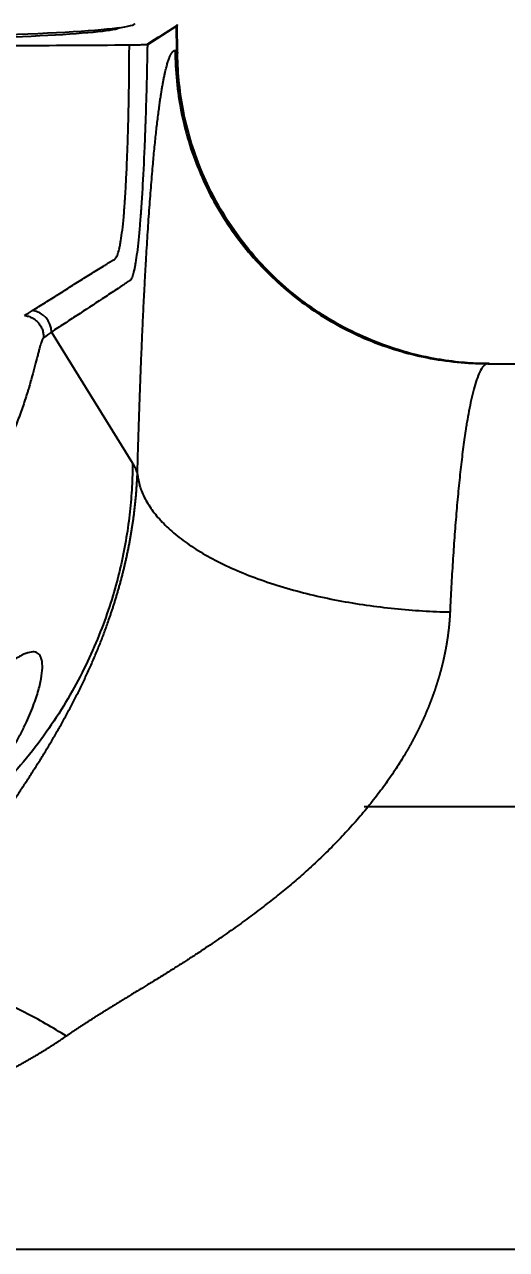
# Model space of a CAD drawing. Extents: x 0 to 1128, y 0 to 827.
# Drawn here: x 290.4 to 312.8, y 232.7 to 289.4 of the extents above; entities that cross this region are included whole.
import ezdxf

# ---------------------------------------------------------------- set-up
doc = ezdxf.new("R2010")
doc.units = 0
doc.header["$LTSCALE"] = 10
doc.header["$MEASUREMENT"] = 0
doc.header["$PDMODE"] = 3
doc.header["$PDSIZE"] = -10
doc.linetypes.add('CENTER', pattern=[2, 1.25, -0.25, 0.25, -0.25])
doc.layers.get('0').update_dxf_attribs({"linetype": 'CONTINUOUS'})
doc.layers.get('DEFPOINTS').update_dxf_attribs({"linetype": 'CONTINUOUS'})
doc.layers.add('1', color=7, linetype='CONTINUOUS')
doc.styles.add('Daelim Dimension', font='')
doc.styles.get('Daelim Dimension').set_extended_font_data('나눔고딕')
doc.dimstyles.new('DEFAULT', dxfattribs={"dimscale": 2, "dimtxt": 2, "dimasz": 2, "dimexe": 0, "dimexo": 2, "dimgap": 1, "dimtad": 1, "dimdec": 1, "dimzin": 9, "dimdsep": 46, "dimtxsty": 'Daelim Dimension', "dimcen": 0.5, "dimclrd": 252, "dimclre": 252, "dimclrt": 3, "dimadec": 1, "dimazin": 0, "dimtfac": 1, "dimtdec": 1, "dimtix": 1, "dimtmove": 0, "dimatfit": 3, "dimfxl": 1, "dimtolj": 1, "dimtzin": 1, "dimlwd": 9, "dimlwe": 9, "dimarcsym": 0})

# ---------------------------------------------------------------- blocks, each defined once
blk = doc.blocks.new('*D22')
at = {"color": 5, "lineweight": 9, "ltscale": 0.5, "transparency": 16777216}
for p, q in [((187.975, 257.165), (187.975, 354.623)), ((191.975, 354.623), (355.163, 354.623)), ((359.163, 257.165), (359.163, 354.623))]:
    blk.add_line(p, q, dxfattribs=at)
at = {"color": 5, "ltscale": 0.5, "transparency": 16777216}
for points in [[(191.975, 355.29), (191.975, 353.956), (187.975, 354.623)], [(355.163, 355.29), (355.163, 353.956), (359.163, 354.623)]]:
    blk.add_solid(points, dxfattribs=at)
at = {"layer": 'DEFPOINTS', "color": 0, "ltscale": 0.5, "transparency": 16777216}
for p in [(359.163, 354.623), (187.975, 253.165), (359.163, 253.165)]:
    blk.add_point(p, dxfattribs=at)
at = {"color": 7, "lineweight": -3, "ltscale": 0.5, "transparency": 16777216, "insert": (273.569, 361.959), "char_height": 10, "attachment_point": 5, "style": 'Daelim Dimension'}
blk.add_mtext('\\A1;171', dxfattribs=at)

msp = doc.modelspace()

# ---------------------------------------------------------------- linework, layer by layer
at = {"layer": '1', "color": 7, "linetype": 'Continuous', "lineweight": -3}
for p, q in [((297.486, 289.291), (296.14, 288.428)), ((297.497, 288.168), (297.486, 289.291)), ((297.536, 288.035), (297.524, 289.347)), ((293.939, 289.052), (293.865, 289.125)), ((293.95, 289.053), (293.877, 289.126)), ((297.429, 288.168), (297.497, 288.168)), ((291.696, 275.132), (295.456, 269.063)), ((311.907, 273.668), (335.882, 273.668)), ((335.882, 232.665), (286.267, 232.665))]:
    msp.add_line(p, q, dxfattribs=at)
at = {"layer": '1', "color": 1, "linetype": 'CENTER', "lineweight": -3}
msp.add_line((306.179, 253.168), (360.904, 253.168), dxfattribs=at)
at = {"layer": '1', "color": 7, "linetype": 'Continuous', "lineweight": -3}
for centre, major_axis, ratio, start_param, end_param in [((273.569, 289.421), (-22, 0), 0.034899, 2.042624, 3.141593), ((273.569, 289.275), (21.35, 0), 0.034899, 5.199827, 6.223888), ((297.441, 289.902), (70.459, 44.167), 0.006397, 4.689906, 4.709016), ((296.488, 289.291), (0.54, -0.842), 0.997818, 1.001676, 1.01327), ((295.142, 288.46), (-0.999, 0), 0.034899, 3.001278, 3.085958), ((295.142, 288.428), (-1, 0.018), 0.307878, 3.200081, 3.290163), ((295.142, 288.428), (0.54, -0.842), 0.997818, 1.001676, 1.032379), ((290.698, 275.132), (-0.547, 0.837), 0.997794, 4.134705, 5.577551)]:
    msp.add_ellipse(centre, major_axis=major_axis, ratio=ratio, start_param=start_param, end_param=end_param, dxfattribs=at)
for points, degree in [([(297.486, 289.302), (297.521, 289.324), (297.532, 289.346), (297.518, 289.368)], 3), ([(297.524, 289.347), (297.524, 289.328), (297.512, 289.309), (297.486, 289.291)], 3), ([(295.678, 268.548), (295.738, 270.744), (295.89, 274.795), (296.072, 278.426), (296.281, 281.566), (296.512, 284.155), (296.761, 286.141), (297.023, 287.488), (297.293, 288.168), (297.429, 288.168)], 2), ([(290.45, 275.9), (290.58, 275.974), (290.705, 276.048), (290.823, 276.123)], 3), ([(291.696, 275.132), (291.581, 275.042), (291.459, 274.952), (291.331, 274.861)], 3), ([(295.456, 269.063), (295.568, 268.882), (295.678, 268.55)], 2)]:
    msp.add_open_spline(points, degree=degree, dxfattribs=at)
for points, knots in [([(283.571, 288.369), (283.875, 288.37), (284.179, 288.371), (286.294, 288.378), (288.101, 288.385), (291.709, 288.403), (293.509, 288.413), (295.305, 288.424)], [0, 0, 0, 0, 0.077384, 0.077384, 0.538692, 0.538692, 1, 1, 1, 1]), ([(290.823, 276.123), (290.922, 276.186), (291.021, 276.248), (291.219, 276.373), (291.318, 276.436), (291.616, 276.624), (291.814, 276.749), (292.21, 276.999), (292.408, 277.124), (292.805, 277.374), (293.004, 277.499), (293.302, 277.687), (293.401, 277.749), (293.601, 277.874), (293.7, 277.937), (293.901, 278.062), (294.002, 278.124), (294.154, 278.219), (294.205, 278.25), (294.307, 278.313), (294.359, 278.344), (294.424, 278.384), (294.437, 278.392), (294.463, 278.408), (294.476, 278.416), (294.502, 278.432), (294.522, 278.444), (294.541, 278.455), (294.554, 278.462), (294.561, 278.465), (294.581, 278.475), (294.596, 278.483), (294.619, 278.497), (294.626, 278.503), (294.642, 278.516), (294.65, 278.523), (294.69, 278.566), (294.72, 278.62), (294.778, 278.765), (294.806, 278.856), (294.847, 279.021), (294.86, 279.082), (294.879, 279.179), (294.886, 279.213), (294.898, 279.283), (294.905, 279.319), (294.935, 279.505), (294.959, 279.671), (295.003, 280.038), (295.024, 280.239), (295.063, 280.677), (295.082, 280.913), (295.104, 281.23), (295.108, 281.295), (295.117, 281.426), (295.121, 281.493), (295.133, 281.696), (295.141, 281.835), (295.164, 282.262), (295.178, 282.56), (295.205, 283.182), (295.217, 283.506), (295.24, 284.182), (295.25, 284.533), (295.261, 284.944), (295.262, 284.99), (295.264, 285.082), (295.265, 285.128), (295.268, 285.267), (295.275, 285.547), (295.28, 285.832), (295.29, 286.407), (295.295, 286.799), (295.303, 287.599), (295.305, 288.007), (295.305, 288.424)], [0, 0, 0, 0, 0.0625, 0.0625, 0.125, 0.125, 0.25, 0.25, 0.375, 0.375, 0.5, 0.5, 0.5625, 0.5625, 0.625, 0.625, 0.6875, 0.6875, 0.71875, 0.71875, 0.75, 0.75, 0.757813, 0.757813, 0.765625, 0.765625, 0.773438, 0.777344, 0.777344, 0.78125, 0.78125, 0.789063, 0.789063, 0.792969, 0.792969, 0.796875, 0.796875, 0.8125, 0.8125, 0.828125, 0.828125, 0.835938, 0.835938, 0.839844, 0.839844, 0.84375, 0.84375, 0.859375, 0.859375, 0.875, 0.875, 0.890625, 0.890625, 0.894531, 0.894531, 0.898438, 0.898438, 0.90625, 0.90625, 0.921875, 0.921875, 0.9375, 0.9375, 0.953125, 0.953125, 0.955078, 0.955078, 0.957031, 0.957031, 0.960938, 0.96875, 0.96875, 0.984375, 0.984375, 1, 1, 1, 1]), ([(295.305, 288.424), (295.359, 288.425), (295.411, 288.425), (295.513, 288.426), (295.562, 288.427), (295.633, 288.429), (295.656, 288.429), (295.701, 288.43), (295.723, 288.431), (295.786, 288.433), (295.825, 288.434), (295.871, 288.436), (295.88, 288.436), (295.897, 288.437), (295.923, 288.438), (295.946, 288.439), (295.991, 288.441), (296.017, 288.443), (296.051, 288.446), (296.062, 288.446), (296.081, 288.448), (296.09, 288.449), (296.112, 288.452), (296.124, 288.454), (296.132, 288.456)], [0, 0, 0, 0, 0.125, 0.125, 0.25, 0.25, 0.3125, 0.3125, 0.375, 0.375, 0.5, 0.5, 0.53125, 0.53125, 0.5625, 0.625, 0.625, 0.75, 0.75, 0.8125, 0.8125, 0.875, 0.875, 1, 1, 1, 1]), ([(296.14, 288.428), (296.139, 288.375), (296.138, 288.321), (296.137, 288.215), (296.136, 288.162), (296.133, 288.003), (296.126, 287.687), (296.12, 287.376), (296.106, 286.759), (296.095, 286.356), (296.073, 285.566), (296.061, 285.179), (296.044, 284.705), (296.041, 284.611), (296.034, 284.424), (296.024, 284.146), (296.013, 283.875), (295.976, 282.989), (295.943, 282.332), (295.889, 281.425), (295.87, 281.136), (295.848, 280.825), (295.846, 280.791), (295.841, 280.722), (295.838, 280.688), (295.831, 280.588), (295.816, 280.389), (295.801, 280.2), (295.749, 279.592), (295.706, 279.172), (295.638, 278.644), (295.615, 278.485), (295.585, 278.307), (295.579, 278.272), (295.572, 278.229), (295.57, 278.219), (295.568, 278.209)], [0, 0, 0, 0, 0.011037, 0.011037, 0.022073, 0.022073, 0.044146, 0.088292, 0.088292, 0.176585, 0.176585, 0.264877, 0.264877, 0.28695, 0.28695, 0.309024, 0.35317, 0.35317, 0.529755, 0.529755, 0.618047, 0.618047, 0.629084, 0.629084, 0.64012, 0.64012, 0.662193, 0.706339, 0.706339, 0.882924, 0.882924, 0.971217, 0.971217, 0.99329, 0.99329, 1, 1, 1, 1]), ([(297.429, 288.168), (297.429, 287.693), (297.452, 287.219), (297.545, 286.274), (297.615, 285.804), (297.8, 284.873), (297.915, 284.413), (298.19, 283.504), (298.35, 283.057), (298.712, 282.18), (298.915, 281.751), (299.362, 280.914), (299.606, 280.506), (300.132, 279.717), (300.415, 279.336), (301.016, 278.602), (301.334, 278.25), (302.004, 277.579), (302.356, 277.26), (303.088, 276.658), (303.469, 276.375), (304.257, 275.848), (304.664, 275.604), (305.5, 275.156), (305.928, 274.953), (306.804, 274.59), (307.251, 274.43), (308.157, 274.154), (308.617, 274.039), (309.547, 273.854), (310.016, 273.784), (310.959, 273.691), (311.433, 273.668), (311.907, 273.668)], [0, 0, 0, 0, 0.0625, 0.0625, 0.125, 0.125, 0.1875, 0.1875, 0.25, 0.25, 0.3125, 0.3125, 0.375, 0.375, 0.4375, 0.4375, 0.5, 0.5, 0.5625, 0.5625, 0.625, 0.625, 0.6875, 0.6875, 0.75, 0.75, 0.8125, 0.8125, 0.875, 0.875, 0.9375, 0.9375, 1, 1, 1, 1]), ([(297.497, 288.168), (297.498, 288.165), (297.501, 288.16), (297.505, 288.152), (297.509, 288.144), (297.513, 288.136), (297.516, 288.128), (297.519, 288.12), (297.522, 288.112), (297.525, 288.104), (297.527, 288.097), (297.529, 288.089), (297.531, 288.081), (297.532, 288.073), (297.534, 288.066), (297.535, 288.058), (297.535, 288.051), (297.536, 288.043), (297.536, 288.039), (297.536, 288.037)], [0, 0, 0, 0, 0.061204, 0.122189, 0.182954, 0.2435, 0.303827, 0.363935, 0.423823, 0.483492, 0.542941, 0.602171, 0.661182, 0.719973, 0.778546, 0.836898, 0.895032, 0.952945, 1, 1, 1, 1]), ([(297.497, 288.168), (297.497, 287.74), (297.516, 287.305), (297.595, 286.424), (297.655, 285.978), (297.821, 285.08), (297.927, 284.629), (298.184, 283.727), (298.337, 283.277), (298.69, 282.384), (298.89, 281.942), (299.338, 281.074), (299.586, 280.648), (300.127, 279.819), (300.42, 279.416), (301.049, 278.641), (301.384, 278.269), (302.09, 277.561), (302.462, 277.225), (303.236, 276.596), (303.638, 276.302), (304.466, 275.76), (304.891, 275.512), (305.758, 275.063), (306.2, 274.862), (307.091, 274.509), (307.54, 274.356), (308.441, 274.098), (308.892, 273.993), (309.788, 273.827), (310.233, 273.766), (311.113, 273.687), (311.548, 273.668), (311.974, 273.668)], [0, 0, 0, 0, 0.0625, 0.0625, 0.125, 0.125, 0.1875, 0.1875, 0.25, 0.25, 0.3125, 0.3125, 0.375, 0.375, 0.4375, 0.4375, 0.5, 0.5, 0.5625, 0.5625, 0.625, 0.625, 0.6875, 0.6875, 0.75, 0.75, 0.8125, 0.8125, 0.875, 0.875, 0.9375, 0.9375, 1, 1, 1, 1]), ([(311.974, 273.671), (311.724, 273.666), (311.275, 273.681), (310.578, 273.737), (309.967, 273.811), (309.19, 273.94), (308.252, 274.155), (307.067, 274.523), (305.773, 275.059), (304.404, 275.805), (303.127, 276.691), (301.585, 278.026), (299.953, 279.964), (298.539, 282.596), (297.713, 285.377), (297.536, 287.242), (297.534, 288.169)], [0, 0, 0, 0, 0.063078, 0.095862, 0.125962, 0.154802, 0.199136, 0.246434, 0.31259, 0.378776, 0.444062, 0.508726, 0.636447, 0.762335, 0.884294, 1, 1, 1, 1]), ([(295.568, 278.209), (295.564, 278.186), (295.548, 278.101), (295.532, 278.024), (295.496, 277.866), (295.472, 277.78), (295.424, 277.643), (295.399, 277.592), (295.363, 277.543), (295.338, 277.52), (295.314, 277.505), (295.295, 277.494), (295.289, 277.49), (295.277, 277.483), (295.259, 277.471), (295.24, 277.458), (295.216, 277.442), (295.203, 277.433), (295.179, 277.416), (295.142, 277.391), (295.105, 277.366), (295.032, 277.317), (294.983, 277.284), (294.835, 277.186), (294.737, 277.122), (294.541, 276.992), (294.443, 276.928), (294.247, 276.799), (294.149, 276.735), (293.658, 276.414), (293.266, 276.158), (292.677, 275.773), (292.481, 275.645), (292.187, 275.452), (292.088, 275.388), (291.892, 275.26), (291.794, 275.196), (291.696, 275.132)], [0, 0, 0, 0, 0.003303, 0.012796, 0.012796, 0.03178, 0.03178, 0.050765, 0.050765, 0.060257, 0.06975, 0.06975, 0.074496, 0.074496, 0.079242, 0.088734, 0.088734, 0.098227, 0.098227, 0.107719, 0.126704, 0.126704, 0.164673, 0.164673, 0.240612, 0.240612, 0.316551, 0.316551, 0.39249, 0.39249, 0.696245, 0.696245, 0.848122, 0.848122, 0.924061, 0.924061, 1, 1, 1, 1]), ([(290.45, 275.9), (290.512, 275.893), (290.573, 275.879), (290.692, 275.842), (290.75, 275.818), (290.86, 275.759), (290.912, 275.724), (291.009, 275.645), (291.054, 275.602), (291.135, 275.506), (291.171, 275.455), (291.232, 275.346), (291.258, 275.289), (291.299, 275.171), (291.313, 275.11), (291.331, 274.986), (291.334, 274.924), (291.331, 274.861)], [0, 0, 0, 0, 0.125, 0.125, 0.25, 0.25, 0.375, 0.375, 0.5, 0.5, 0.625, 0.625, 0.75, 0.75, 0.875, 0.875, 1, 1, 1, 1]), ([(291.331, 274.861), (291.327, 274.857), (291.321, 274.853), (291.311, 274.841), (291.296, 274.821), (291.28, 274.792), (291.247, 274.721), (291.225, 274.657), (291.175, 274.498), (291.148, 274.403), (291.104, 274.236), (291.089, 274.176), (291.056, 274.049), (291.039, 273.982), (290.985, 273.771), (290.946, 273.618), (290.858, 273.284), (290.81, 273.105), (290.729, 272.818), (290.7, 272.719), (290.662, 272.592), (290.655, 272.566), (290.639, 272.515), (290.631, 272.489), (290.607, 272.41), (290.591, 272.357), (290.508, 272.09), (290.435, 271.868), (290.275, 271.408), (290.188, 271.171), (289.998, 270.682), (289.895, 270.431), (289.726, 270.044), (289.668, 269.915), (289.548, 269.655), (289.486, 269.524), (289.294, 269.132), (289.159, 268.869), (288.871, 268.341), (288.718, 268.076), (288.517, 267.744), (288.476, 267.678), (288.394, 267.545), (288.352, 267.478), (288.225, 267.28), (288.139, 267.149), (288.029, 266.985), (288.007, 266.953), (287.962, 266.888), (287.94, 266.855), (287.873, 266.758), (287.737, 266.565), (287.598, 266.375), (287.314, 265.999), (287.119, 265.755), (286.512, 265.036), (286.082, 264.58), (285.397, 263.928), (285.162, 263.717), (284.86, 263.459), (284.799, 263.408), (284.677, 263.307), (284.615, 263.256), (284.429, 263.107), (284.304, 263.009), (283.674, 262.529), (283.152, 262.175), (282.073, 261.526), (281.517, 261.231), (280.655, 260.833), (280.364, 260.708), (279.994, 260.56), (279.92, 260.531), (279.771, 260.474), (279.696, 260.446), (279.471, 260.364), (279.32, 260.311), (278.566, 260.058), (277.956, 259.889), (276.724, 259.619), (276.101, 259.518), (274.845, 259.381), (274.21, 259.347), (273.569, 259.347)], [0, 0, 0, 0, 0.007812, 0.007812, 0.015625, 0.03125, 0.03125, 0.0625, 0.0625, 0.09375, 0.09375, 0.109375, 0.109375, 0.125, 0.125, 0.15625, 0.15625, 0.1875, 0.1875, 0.203125, 0.203125, 0.207031, 0.207031, 0.210937, 0.210937, 0.21875, 0.21875, 0.25, 0.25, 0.28125, 0.28125, 0.3125, 0.3125, 0.328125, 0.328125, 0.34375, 0.34375, 0.375, 0.375, 0.40625, 0.40625, 0.414062, 0.414062, 0.421875, 0.421875, 0.4375, 0.4375, 0.441406, 0.441406, 0.445312, 0.445312, 0.453125, 0.46875, 0.46875, 0.5, 0.5, 0.5625, 0.5625, 0.59375, 0.59375, 0.601562, 0.601562, 0.609375, 0.609375, 0.625, 0.625, 0.6875, 0.6875, 0.75, 0.75, 0.78125, 0.78125, 0.789062, 0.789062, 0.796875, 0.796875, 0.8125, 0.8125, 0.875, 0.875, 0.9375, 0.9375, 1, 1, 1, 1]), ([(311.907, 273.668), (311.846, 273.668), (311.788, 273.638), (311.677, 273.532), (311.623, 273.455), (311.52, 273.264), (311.471, 273.149), (311.376, 272.892), (311.331, 272.75), (311.245, 272.446), (311.204, 272.285), (311.126, 271.951), (311.09, 271.778), (311.021, 271.429), (310.989, 271.253), (310.943, 270.99), (310.929, 270.903), (310.908, 270.773), (310.897, 270.708), (310.886, 270.633), (310.88, 270.596), (310.877, 270.577), (310.876, 270.568), (310.875, 270.563), (310.875, 270.561), (310.875, 270.56), (310.874, 270.559), (310.874, 270.559), (310.874, 270.559), (310.874, 270.559), (310.874, 270.559), (310.833, 270.285), (310.792, 269.998), (310.715, 269.398), (310.678, 269.087), (310.606, 268.442), (310.572, 268.109), (310.506, 267.426), (310.474, 267.076), (310.414, 266.36), (310.386, 265.996), (310.332, 265.255), (310.306, 264.878), (310.258, 264.117), (310.235, 263.733), (310.193, 262.958), (310.173, 262.567), (310.155, 262.175)], [0, 0, 0, 0, 0.0625, 0.0625, 0.125, 0.125, 0.1875, 0.1875, 0.25, 0.25, 0.3125, 0.3125, 0.375, 0.375, 0.4375, 0.4375, 0.46875, 0.46875, 0.484375, 0.492187, 0.496094, 0.498047, 0.499023, 0.499512, 0.499756, 0.499878, 0.499939, 0.499969, 0.499985, 0.499985, 0.5, 0.5, 0.5625, 0.5625, 0.625, 0.625, 0.6875, 0.6875, 0.75, 0.75, 0.8125, 0.8125, 0.875, 0.875, 0.9375, 0.9375, 1, 1, 1, 1]), ([(295.456, 269.063), (295.455, 268.706), (295.444, 268.34), (295.402, 267.591), (295.371, 267.208), (295.286, 266.425), (295.232, 266.026), (295.096, 265.21), (295.015, 264.795), (294.824, 263.949), (294.713, 263.519), (294.458, 262.646), (294.314, 262.203), (293.988, 261.308), (293.807, 260.855), (293.404, 259.942), (293.182, 259.483), (292.695, 258.561), (292.43, 258.099), (291.853, 257.177), (291.541, 256.717), (290.867, 255.806), (290.506, 255.354), (289.734, 254.465), (289.322, 254.028), (288.645, 253.367), (288.396, 253.135), (288.14, 252.908)], [0, 0, 0, 0, 0.079673, 0.079673, 0.159347, 0.159347, 0.23902, 0.23902, 0.318693, 0.318693, 0.398367, 0.398367, 0.47804, 0.47804, 0.557713, 0.557713, 0.637387, 0.637387, 0.71706, 0.71706, 0.796733, 0.796733, 0.876407, 0.876407, 0.95608, 0.95608, 1, 1, 1, 1]), ([(286.414, 248.005), (286.416, 248.01), (286.431, 248.036), (286.458, 248.082), (286.493, 248.144), (286.529, 248.206), (286.564, 248.267), (286.6, 248.329), (286.636, 248.39), (286.672, 248.451), (286.709, 248.513), (286.745, 248.574), (286.782, 248.635), (286.818, 248.696), (286.855, 248.757), (286.892, 248.818), (286.929, 248.879), (286.966, 248.939), (287.003, 249), (287.041, 249.061), (287.078, 249.121), (287.116, 249.182), (287.154, 249.242), (287.191, 249.303), (287.229, 249.363), (287.267, 249.423), (287.306, 249.484), (287.344, 249.544), (287.382, 249.604), (287.421, 249.664), (287.459, 249.725), (287.498, 249.785), (287.536, 249.845), (287.575, 249.905), (287.614, 249.965), (287.653, 250.025), (287.692, 250.085), (287.82, 250.28), (288.037, 250.609), (288.347, 251.073), (288.659, 251.535), (288.973, 251.996), (289.286, 252.457), (289.599, 252.918), (289.911, 253.381), (290.221, 253.846), (290.528, 254.313), (290.832, 254.783), (291.08, 255.175), (291.274, 255.487), (291.415, 255.716), (291.555, 255.948), (291.694, 256.181), (291.833, 256.416), (291.97, 256.654), (292.107, 256.893), (292.242, 257.135), (292.376, 257.378), (292.509, 257.623), (292.64, 257.871), (292.769, 258.12), (292.896, 258.371), (293.022, 258.624), (293.146, 258.879), (293.267, 259.135), (293.386, 259.393), (293.503, 259.653), (293.618, 259.915), (293.73, 260.177), (293.84, 260.442), (293.947, 260.707), (294.051, 260.974), (294.153, 261.242), (294.252, 261.511), (294.325, 261.717), (294.374, 261.86), (294.401, 261.939), (294.429, 262.018), (294.455, 262.098), (294.482, 262.179), (294.509, 262.26), (294.536, 262.341), (294.562, 262.423), (294.588, 262.505), (294.614, 262.588), (294.64, 262.671), (294.666, 262.755), (294.691, 262.839), (294.717, 262.923), (294.742, 263.008), (294.767, 263.093), (294.791, 263.178), (294.816, 263.264), (294.84, 263.351), (294.864, 263.437), (294.888, 263.524), (294.912, 263.612), (294.935, 263.699), (294.958, 263.788), (294.981, 263.876), (295.003, 263.965), (295.025, 264.054), (295.047, 264.143), (295.069, 264.233), (295.09, 264.323), (295.112, 264.413), (295.132, 264.504), (295.153, 264.595), (295.173, 264.686), (295.193, 264.777), (295.212, 264.869), (295.231, 264.961), (295.25, 265.053), (295.269, 265.145), (295.287, 265.238), (295.305, 265.33), (295.322, 265.423), (295.339, 265.517), (295.356, 265.61), (295.373, 265.703), (295.389, 265.797), (295.404, 265.891), (295.419, 265.985), (295.434, 266.079), (295.449, 266.174), (295.463, 266.268), (295.477, 266.362), (295.49, 266.457), (295.503, 266.552), (295.515, 266.647), (295.528, 266.742), (295.539, 266.837), (295.551, 266.932), (295.561, 267.027), (295.572, 267.122), (295.582, 267.217), (295.592, 267.312), (295.601, 267.407), (295.61, 267.503), (295.618, 267.598), (295.626, 267.693), (295.633, 267.788), (295.64, 267.883), (295.647, 267.978), (295.653, 268.073), (295.659, 268.168), (295.664, 268.263), (295.669, 268.358), (295.674, 268.452), (295.676, 268.515), (295.678, 268.547)], [0, 0, 0, 0, 0.000919, 0.004676, 0.008428, 0.012176, 0.01592, 0.019659, 0.023394, 0.027125, 0.030851, 0.034574, 0.038292, 0.042005, 0.045715, 0.049421, 0.053122, 0.056819, 0.060513, 0.064202, 0.067887, 0.071569, 0.075246, 0.07892, 0.082589, 0.086255, 0.089917, 0.093575, 0.097229, 0.100879, 0.104526, 0.108169, 0.111808, 0.115444, 0.119076, 0.122704, 0.126329, 0.129949, 0.158022, 0.185677, 0.21292, 0.23976, 0.266201, 0.29225, 0.317913, 0.343197, 0.368107, 0.392651, 0.416838, 0.42827, 0.439675, 0.451053, 0.462405, 0.473733, 0.485037, 0.496318, 0.507579, 0.518819, 0.53004, 0.541243, 0.552429, 0.5636, 0.574757, 0.585902, 0.597036, 0.608161, 0.619279, 0.630391, 0.641501, 0.65261, 0.663721, 0.674837, 0.68596, 0.697093, 0.708241, 0.711486, 0.71475, 0.718032, 0.721332, 0.724651, 0.727988, 0.731343, 0.734717, 0.738109, 0.741518, 0.744946, 0.748392, 0.751856, 0.755338, 0.758838, 0.762356, 0.765892, 0.769445, 0.773016, 0.776605, 0.780211, 0.783835, 0.787477, 0.791136, 0.794812, 0.798506, 0.802217, 0.805945, 0.809691, 0.813453, 0.817233, 0.82103, 0.824844, 0.828675, 0.832523, 0.836388, 0.84027, 0.844168, 0.848083, 0.852015, 0.855964, 0.859929, 0.863911, 0.86791, 0.871925, 0.875957, 0.880005, 0.884069, 0.88815, 0.892248, 0.896362, 0.900492, 0.904639, 0.908802, 0.912981, 0.917177, 0.921389, 0.925617, 0.929862, 0.934123, 0.9384, 0.942693, 0.947003, 0.951329, 0.955672, 0.960031, 0.964406, 0.968798, 0.973206, 0.97763, 0.982071, 0.986529, 0.991002, 0.995493, 1, 1, 1, 1]), ([(295.678, 268.547), (295.698, 268.364), (295.738, 268.177), (295.856, 267.8), (295.934, 267.609), (296.135, 267.225), (296.256, 267.033), (296.543, 266.647), (296.708, 266.455), (297.083, 266.073), (297.293, 265.884), (297.756, 265.512), (298.01, 265.329), (298.558, 264.973), (298.853, 264.8), (299.482, 264.465), (299.815, 264.304), (300.514, 263.996), (300.881, 263.849), (301.641, 263.573), (302.035, 263.443), (302.845, 263.202), (303.26, 263.09), (304.105, 262.886), (304.535, 262.794), (305.402, 262.629), (305.839, 262.556), (306.715, 262.43), (307.153, 262.376), (308.025, 262.288), (308.458, 262.253), (309.315, 262.201), (309.739, 262.184), (310.155, 262.175)], [0, 0, 0, 0, 0.0625, 0.0625, 0.125, 0.125, 0.1875, 0.1875, 0.25, 0.25, 0.3125, 0.3125, 0.375, 0.375, 0.4375, 0.4375, 0.5, 0.5, 0.5625, 0.5625, 0.625, 0.625, 0.6875, 0.6875, 0.75, 0.75, 0.8125, 0.8125, 0.875, 0.875, 0.9375, 0.9375, 1, 1, 1, 1]), ([(310.155, 262.175), (310.154, 262.159), (310.153, 262.127), (310.15, 262.079), (310.148, 262.031), (310.145, 261.982), (310.142, 261.934), (310.138, 261.886), (310.135, 261.837), (310.131, 261.789), (310.127, 261.741), (310.123, 261.692), (310.119, 261.644), (310.114, 261.595), (310.109, 261.547), (310.104, 261.498), (310.099, 261.449), (310.094, 261.401), (310.088, 261.352), (310.083, 261.304), (310.077, 261.255), (310.071, 261.206), (310.064, 261.158), (310.058, 261.109), (310.051, 261.06), (310.044, 261.011), (310.037, 260.962), (310.03, 260.914), (310.022, 260.865), (310.015, 260.816), (310.007, 260.767), (309.999, 260.718), (309.99, 260.669), (309.982, 260.62), (309.973, 260.571), (309.964, 260.522), (309.955, 260.473), (309.946, 260.424), (309.936, 260.375), (309.927, 260.326), (309.917, 260.277), (309.907, 260.228), (309.896, 260.179), (309.886, 260.13), (309.875, 260.08), (309.864, 260.031), (309.853, 259.982), (309.842, 259.933), (309.831, 259.884), (309.819, 259.835), (309.807, 259.785), (309.795, 259.736), (309.783, 259.687), (309.77, 259.638), (309.757, 259.588), (309.745, 259.539), (309.732, 259.49), (309.718, 259.441), (309.705, 259.391), (309.691, 259.342), (309.677, 259.293), (309.663, 259.243), (309.649, 259.194), (309.635, 259.145), (309.62, 259.095), (309.605, 259.046), (309.59, 258.997), (309.575, 258.947), (309.559, 258.898), (309.544, 258.848), (309.528, 258.799), (309.512, 258.75), (309.495, 258.7), (309.479, 258.651), (309.462, 258.602), (309.446, 258.552), (309.428, 258.503), (309.411, 258.453), (309.394, 258.404), (309.376, 258.355), (309.358, 258.305), (309.34, 258.256), (309.322, 258.206), (309.304, 258.157), (309.285, 258.108), (309.266, 258.058), (309.247, 258.009), (309.228, 257.959), (309.209, 257.91), (309.189, 257.861), (309.169, 257.811), (309.149, 257.762), (309.129, 257.712), (309.108, 257.663), (309.088, 257.614), (309.067, 257.564), (309.046, 257.515), (309.025, 257.466), (309.003, 257.416), (308.982, 257.367), (308.96, 257.318), (308.938, 257.268), (308.916, 257.219), (308.893, 257.17), (308.871, 257.12), (308.848, 257.071), (308.825, 257.022), (308.802, 256.972), (308.778, 256.923), (308.755, 256.874), (308.731, 256.825), (308.707, 256.775), (308.683, 256.726), (308.658, 256.677), (308.634, 256.628), (308.609, 256.579), (308.584, 256.529), (308.559, 256.48), (308.533, 256.431), (308.508, 256.382), (308.482, 256.333), (308.456, 256.284), (308.43, 256.234), (308.404, 256.185), (308.377, 256.136), (308.35, 256.087), (308.323, 256.038), (308.296, 255.989), (308.269, 255.94), (308.241, 255.891), (308.213, 255.842), (308.185, 255.793), (308.157, 255.744), (308.005, 255.481), (307.713, 255.005), (307.253, 254.322), (306.752, 253.642), (306.211, 252.964), (305.628, 252.289), (305.004, 251.618), (304.339, 250.951), (303.786, 250.434), (303.363, 250.055), (303.081, 249.809), (302.79, 249.561), (302.488, 249.31), (302.177, 249.057), (301.857, 248.802), (301.526, 248.545), (301.186, 248.285), (300.836, 248.024), (300.476, 247.76), (300.106, 247.495), (299.727, 247.227), (299.338, 246.958), (298.939, 246.688), (298.53, 246.415), (298.2, 246.2), (297.948, 246.037), (297.773, 245.925), (297.583, 245.804), (297.378, 245.676), (297.159, 245.539), (296.926, 245.394), (296.684, 245.245), (296.447, 245.1), (296.225, 244.964), (296.023, 244.841), (295.841, 244.73), (295.68, 244.632), (295.538, 244.546), (295.417, 244.472), (295.316, 244.41), (295.198, 244.339), (295.057, 244.253), (294.889, 244.149), (294.723, 244.047), (294.561, 243.947), (294.402, 243.848), (294.246, 243.751), (294.093, 243.655), (293.944, 243.561), (293.797, 243.468), (293.654, 243.377), (293.513, 243.287), (293.376, 243.199), (293.242, 243.112), (293.111, 243.026), (292.983, 242.942), (292.859, 242.86), (292.737, 242.778), (292.619, 242.699), (292.503, 242.62), (292.428, 242.568), (292.39, 242.543)], [0, 0, 0, 0, 0.001902, 0.003803, 0.005703, 0.007603, 0.009502, 0.0114, 0.013297, 0.015194, 0.01709, 0.018985, 0.02088, 0.022774, 0.024668, 0.026561, 0.028454, 0.030346, 0.032238, 0.034129, 0.03602, 0.037911, 0.039801, 0.041691, 0.043581, 0.04547, 0.047359, 0.049249, 0.051137, 0.053026, 0.054915, 0.056804, 0.058692, 0.060581, 0.062469, 0.064358, 0.066246, 0.068135, 0.070024, 0.071912, 0.073801, 0.075691, 0.07758, 0.07947, 0.08136, 0.08325, 0.08514, 0.087031, 0.088923, 0.090814, 0.092706, 0.094599, 0.096492, 0.098386, 0.10028, 0.102174, 0.10407, 0.105965, 0.107862, 0.109759, 0.111657, 0.113555, 0.115455, 0.117355, 0.119256, 0.121157, 0.12306, 0.124963, 0.126868, 0.128773, 0.130679, 0.132587, 0.134495, 0.136404, 0.138314, 0.140226, 0.142138, 0.144052, 0.145967, 0.147883, 0.1498, 0.151719, 0.153639, 0.15556, 0.157482, 0.159406, 0.161331, 0.163258, 0.165186, 0.167115, 0.169046, 0.170978, 0.172912, 0.174848, 0.176785, 0.178723, 0.180663, 0.182605, 0.184549, 0.186494, 0.188441, 0.19039, 0.19234, 0.194293, 0.196247, 0.198203, 0.200161, 0.202121, 0.204082, 0.206046, 0.208011, 0.209979, 0.211949, 0.21392, 0.215894, 0.21787, 0.219848, 0.221828, 0.22381, 0.225794, 0.227781, 0.22977, 0.231761, 0.233754, 0.23575, 0.237747, 0.239748, 0.24175, 0.243755, 0.245763, 0.247773, 0.249785, 0.2518, 0.253817, 0.282305, 0.311492, 0.341435, 0.372183, 0.403785, 0.436282, 0.469717, 0.504124, 0.517121, 0.530447, 0.544103, 0.558092, 0.572415, 0.587072, 0.602066, 0.617397, 0.633066, 0.649076, 0.665426, 0.682117, 0.699151, 0.716528, 0.734249, 0.752315, 0.759242, 0.766777, 0.774918, 0.783667, 0.793023, 0.802987, 0.813558, 0.823874, 0.833334, 0.841939, 0.849687, 0.85658, 0.862617, 0.867798, 0.872123, 0.875592, 0.882942, 0.890172, 0.897283, 0.904275, 0.911148, 0.917901, 0.924536, 0.931052, 0.937448, 0.943726, 0.949886, 0.955927, 0.961849, 0.967653, 0.973339, 0.978907, 0.984356, 0.989689, 0.994903, 1, 1, 1, 1]), ([(288.608, 254.046), (288.627, 254.069), (288.811, 254.295), (289.136, 254.717), (289.537, 255.293), (289.884, 255.842), (290.181, 256.36), (290.433, 256.847), (290.645, 257.302), (290.82, 257.723), (290.962, 258.112), (291.075, 258.469), (291.162, 258.795), (291.245, 259.189), (291.291, 259.603), (291.266, 259.91), (291.207, 260.094), (291.123, 260.238), (290.969, 260.338), (290.701, 260.328), (290.343, 260.19), (289.961, 259.968), (289.593, 259.722), (289.284, 259.503), (288.951, 259.261), (288.71, 259.083), (288.592, 258.995)], [0, 0, 0, 0, 0.003839, 0.038346, 0.072853, 0.10736, 0.141868, 0.176375, 0.210882, 0.245389, 0.279897, 0.314404, 0.348911, 0.383418, 0.452433, 0.521447, 0.555954, 0.590462, 0.659476, 0.728491, 0.797505, 0.866519, 0.901027, 0.935534, 0.970041, 1, 1, 1, 1]), ([(292.39, 242.543), (292.071, 242.741), (291.749, 242.933), (291.104, 243.3), (290.781, 243.475), (290.137, 243.807), (289.816, 243.963), (289.18, 244.255), (288.864, 244.39), (288.243, 244.639), (287.937, 244.752), (287.337, 244.954), (287.043, 245.044), (286.47, 245.199), (286.191, 245.264), (285.652, 245.371), (285.39, 245.413), (285.139, 245.442)], [0, 0, 0, 0, 0.125, 0.125, 0.25, 0.25, 0.375, 0.375, 0.5, 0.5, 0.625, 0.625, 0.75, 0.75, 0.875, 0.875, 1, 1, 1, 1]), ([(292.39, 242.543), (292.367, 242.527), (292.321, 242.495), (292.252, 242.448), (292.183, 242.401), (292.114, 242.355), (292.044, 242.308), (291.975, 242.262), (291.905, 242.217), (291.836, 242.171), (291.766, 242.126), (291.696, 242.081), (291.626, 242.036), (291.556, 241.991), (291.486, 241.947), (291.416, 241.903), (291.346, 241.86), (291.275, 241.816), (291.205, 241.773), (291.134, 241.73), (291.063, 241.687), (290.993, 241.645), (290.922, 241.603), (290.851, 241.561), (290.78, 241.519), (290.709, 241.478), (290.638, 241.437), (290.566, 241.396), (290.495, 241.355), (290.423, 241.315), (290.352, 241.275), (290.28, 241.235), (290.208, 241.195), (290.137, 241.156), (290.065, 241.116), (289.993, 241.078), (289.921, 241.039), (289.848, 241.001), (289.776, 240.962), (289.704, 240.924), (289.631, 240.887), (289.559, 240.849), (289.486, 240.812), (289.413, 240.775), (289.34, 240.738), (289.267, 240.702), (289.194, 240.666), (289.121, 240.63), (289.048, 240.594), (288.975, 240.558), (288.901, 240.523), (288.828, 240.488), (288.754, 240.453), (288.681, 240.419), (288.607, 240.384), (288.533, 240.35), (288.459, 240.316), (288.385, 240.283), (288.311, 240.249), (288.237, 240.216), (288.163, 240.183), (288.088, 240.15), (288.014, 240.118), (287.939, 240.086), (287.864, 240.054), (287.79, 240.022), (287.715, 239.99), (287.64, 239.959), (287.565, 239.928), (287.49, 239.897), (287.414, 239.866), (287.339, 239.835), (287.264, 239.805), (287.188, 239.775), (287.113, 239.745), (287.037, 239.716), (286.961, 239.686), (286.885, 239.657), (286.81, 239.628), (286.733, 239.599), (286.657, 239.571), (286.581, 239.542), (286.505, 239.514), (286.428, 239.486), (286.352, 239.459), (286.275, 239.431), (286.199, 239.404), (286.122, 239.377), (286.046, 239.35), (285.995, 239.333), (285.97, 239.324)], [0, 0, 0, 0, 0.011653, 0.023297, 0.034932, 0.046558, 0.058176, 0.069785, 0.081385, 0.092977, 0.104561, 0.116136, 0.127703, 0.139261, 0.150812, 0.162355, 0.173889, 0.185416, 0.196935, 0.208447, 0.219951, 0.231447, 0.242936, 0.254418, 0.265892, 0.277359, 0.288819, 0.300272, 0.311718, 0.323158, 0.33459, 0.346016, 0.357435, 0.368848, 0.380254, 0.391654, 0.403048, 0.414435, 0.425817, 0.437192, 0.448562, 0.459925, 0.471283, 0.482636, 0.493982, 0.505323, 0.516659, 0.52799, 0.539315, 0.550635, 0.56195, 0.57326, 0.584565, 0.595865, 0.607161, 0.618452, 0.629738, 0.64102, 0.652298, 0.663571, 0.67484, 0.686105, 0.697366, 0.708623, 0.719876, 0.731126, 0.742372, 0.753614, 0.764853, 0.776088, 0.78732, 0.798548, 0.809774, 0.820997, 0.832216, 0.843433, 0.854647, 0.865858, 0.877067, 0.888273, 0.899476, 0.910678, 0.921877, 0.933073, 0.944268, 0.955461, 0.966652, 0.977841, 0.989028, 1, 1, 1, 1])]:
    msp.add_open_spline(points, degree=3, knots=knots, dxfattribs=at)

# ---------------------------------------------------------------- dimensions: what is measured, and where the dimension line sits
at = {"color": 5, "lineweight": -3, "ltscale": 0.5}
dim = msp.add_linear_dim(base=(359.163, 354.623), p1=(187.975, 253.165), p2=(359.163, 253.165), text='171', dimstyle='DEFAULT', override={"dimtxt": 5, "dimclrd": 5, "dimclre": 5, "dimclrt": 7}, dxfattribs=at)
dim.commit()
dim.dimension.update_dxf_attribs({"geometry": '*D22', "text_midpoint": (273.569, 361.959)})

doc.saveas('drawing.dxf')
